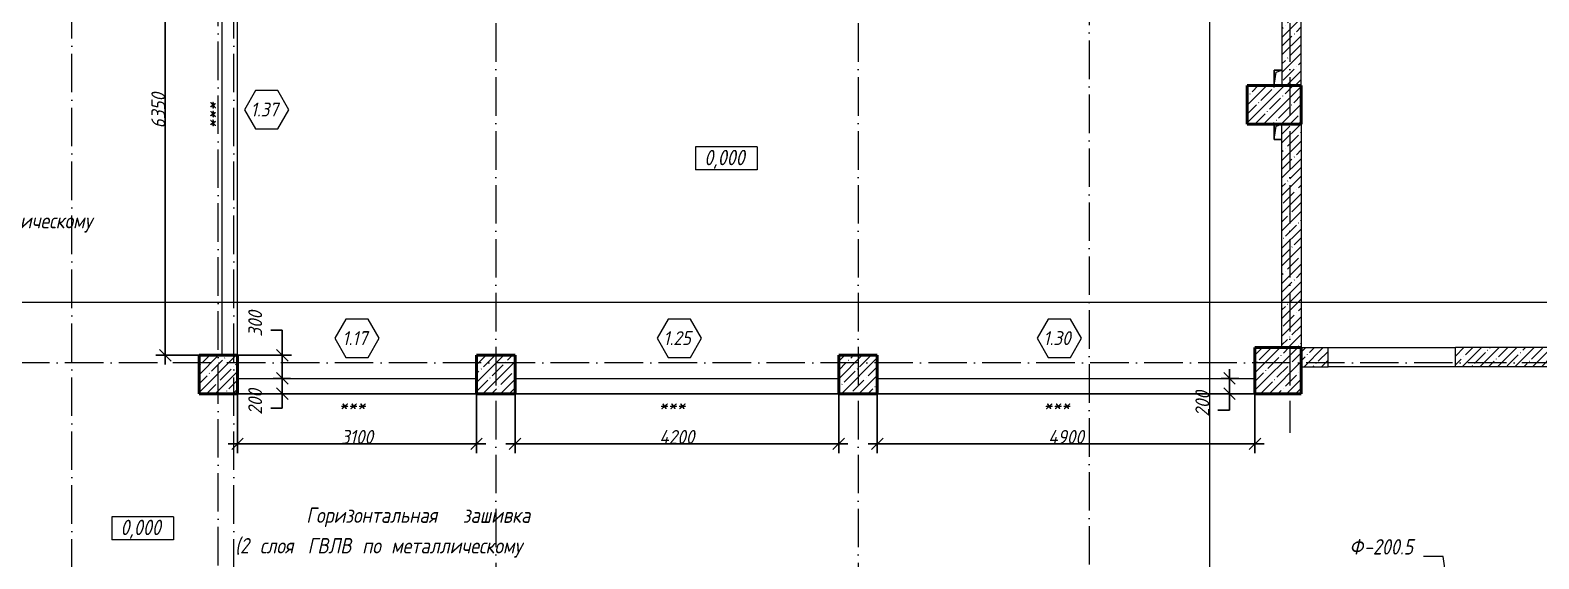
# Model space of a CAD drawing. Header units: millimetres. Extents: x -356862 to 418287, y 0 to 839748.
# Drawn here: x -167791 to -148218, y 609756 to 616617 of the extents above; entities that cross this region are included whole.
import ezdxf

# ---------------------------------------------------------------- set-up
doc = ezdxf.new("R2010")
doc.units = ezdxf.units.MM
doc.linetypes.add('50_200_ШТРИХ_1Т_ш5_п1_п1_', pattern=[700, 500, -100, 0, -100])
for name, color, linetype, lineweight in [('A-____-____-DIMS', 7, 'Continuous', 9), ('A-DOOR-____-IDEN', 7, 'Continuous', 9), ('A-DOOR-____-OTLN', 7, 'Continuous', 9), ('A-FLOR-____-OTLN', 7, 'Continuous', 9), ('A-GENM-____-IDEN', 7, 'Continuous', 9), ('A-GENM-____-OTLN', 7, 'Continuous', 9), ('A-WALL-____-MCUT-3', 7, 'Continuous', 9), ('A-WALL-____-OTLN', 7, 'Continuous', 9), ('G-____-____-DIMS', 7, 'Continuous', 9), ('G-____-____-TEXT', 7, 'Continuous', 9), ('S-COLS-____-MCUT', 7, 'Continuous', 50), ('S-COLS-____-OTLN', 7, 'Continuous', 9), ('S-GRID-____-OTLN-1', 7, '50_200_ШТРИХ_1Т_ш5_п1_п1_', 9)]:
    doc.layers.add(name, color=color, linetype=linetype, lineweight=lineweight)
for name, color, linetype, lineweight, true_color in [('A-DOOR-____-OTLN-1', 7, 'Continuous', 9, 0xffffff), ('A-WALL-____-PATT-2', 7, 'Continuous', 9, 0x787878), ('G-____-____-SYMB-1', 9, 'Continuous', 9, 0x808080), ('G-____-____-SYMB-2', 7, 'Continuous', 9, 0x000000)]:
    doc.layers.add(name, color=color, linetype=linetype, lineweight=lineweight, true_color=true_color)
doc.styles.add('ISOCPEUR_I_14', font='isocpeui.ttf', dxfattribs={"width": 0.9, "height": 180})
doc.styles.add('ISOCPEUR_I_2', font='isocpeui.ttf', dxfattribs={"width": 0.85, "height": 2.3})
doc.dimstyles.new('ISO-1_8_0_9К_СРЕДНИЙ_Кладочные_8', dxfattribs={"dimscale": 304.8, "dimtxt": 179.276612, "dimasz": 0.492126, "dimexe": 0.393701, "dimexo": 0, "dimgap": 0, "dimtad": 1, "dimdec": 3, "dimrnd": 0.001, "dimdsep": 46, "dimtxsty": 'ISOCPEUR_I_14', "dimblk1": 'OBLIQUE', "dimblk2": 'OBLIQUE', "dimsah": 1, "dimcen": 0.09, "dimdle": 0.393701, "dimazin": 0, "dimtfac": 1, "dimtdec": 4, "dimtix": 1, "dimtmove": 0, "dimatfit": 3, "dimfxl": 1, "dimtvp": 1, "dimtolj": 1, "dimtzin": 0, "dimarcsym": 2})
doc.dimstyles.new('ISO-1_8_0_9К_СРЕДНИЙ_Кладочные_9', dxfattribs={"dimscale": 304.8, "dimtxt": 179.276612, "dimasz": 0.492126, "dimexe": 0.393701, "dimexo": 0, "dimgap": 0, "dimtad": 1, "dimdec": 3, "dimrnd": 0.001, "dimdsep": 46, "dimtxsty": 'ISOCPEUR_I_14', "dimblk1": 'OBLIQUE', "dimblk2": 'OBLIQUE', "dimsah": 1, "dimcen": 0.09, "dimdle": 0.393701, "dimazin": 0, "dimtfac": 1, "dimtdec": 4, "dimtix": 1, "dimtmove": 1, "dimatfit": 3, "dimfxl": 1, "dimtvp": 1, "dimtolj": 1, "dimtzin": 0, "dimarcsym": 2})
pattern_1 = [(45, (-175000.74, 544716.51), (-114.04925, 114.04925), []), (45, (-174886.69, 544716.51), (-114.04925, 114.04925), [201.612, -40.322, 3.353, -36.97])]

# ---------------------------------------------------------------- blocks, each defined once
blk = doc.blocks.new('BSC_Колонна _Прямоугольная - 500х500-25976076-АР1_Кладочный план 1 этажа в осях 1-64_Ю-ЯЯ')
at = {"layer": 'S-COLS-____-OTLN'}
h = blk.add_hatch(dxfattribs=at)
h.set_pattern_fill('FP_18', color=256, style=0, pattern_type=2)
h.set_pattern_definition([(45, (-9650, -67431.04), (-114.04925, 114.04925), []), (45, (-9535.95, -67431.04), (-114.04925, 114.04925), [201.613, -40.323, 3.353, -36.97])])
h.paths.add_polyline_path([(-250, -250), (250, -250), (250, 250), (-250, 250)], flags=0)
at = {"layer": 'S-COLS-____-MCUT'}
for p, q in [((250, 250), (-250, 250)), ((-250, 250), (-250, -250)), ((250, -250), (250, 250)), ((-250, -250), (250, -250))]:
    blk.add_line(p, q, dxfattribs=at)
blk = doc.blocks.new('BSC_Колонна _Прямоугольная - 500х500-V23-АР1_Кладочный план 1 этажа в осях 1-64_Ю-ЯЯ')
at = {"layer": 'S-COLS-____-OTLN'}
h = blk.add_hatch(dxfattribs=at)
h.set_pattern_fill('FP_20', color=256, style=0, pattern_type=2)
h.set_pattern_definition([(45, (-13250, -67431.04), (-114.04925, 114.04925), []), (45, (-13135.95, -67431.04), (-114.04925, 114.04925), [201.613, -40.323, 3.353, -36.97])])
h.paths.add_polyline_path([(-250, -250), (250, -250), (250, 250), (-250, 250)], flags=0)
at = {"layer": 'S-COLS-____-MCUT'}
for p, q in [((250, 250), (-250, 250)), ((-250, 250), (-250, -250)), ((250, -250), (250, 250)), ((-250, -250), (250, -250))]:
    blk.add_line(p, q, dxfattribs=at)
blk = doc.blocks.new('BSC_Колонна _Прямоугольная - 500х700-V81-АР1_Кладочный план 1 этажа в осях 1-64_Ю-ЯЯ')
at = {"layer": 'S-COLS-____-OTLN'}
h = blk.add_hatch(dxfattribs=at)
h.set_pattern_fill('FP_83', color=256, style=0, pattern_type=2)
h.set_pattern_definition([(315, (-70931.04, 23350), (114.04925, 114.04925), []), (315, (-70931.04, 23235.95), (114.04925, 114.04925), [201.613, -40.323, 3.353, -36.97])])
h.paths.add_polyline_path([(-250, -350), (250, -350), (250, 350), (-250, 350)], flags=0)
at = {"layer": 'S-COLS-____-MCUT'}
for p, q in [((250, 350), (-250, 350)), ((-250, 350), (-250, -350)), ((250, -350), (250, 350)), ((-250, -350), (250, -350))]:
    blk.add_line(p, q, dxfattribs=at)
blk = doc.blocks.new('BSC_Колонна _Прямоугольная - 500х500-V84-АР1_Кладочный план 1 этажа в осях 1-64_Ю-ЯЯ')
at = {"layer": 'S-COLS-____-OTLN'}
h = blk.add_hatch(dxfattribs=at)
h.set_pattern_fill('FP_86', color=256, style=0, pattern_type=2)
h.set_pattern_definition([(45, (-17950, -67431.04), (-114.04925, 114.04925), []), (45, (-17835.95, -67431.04), (-114.04925, 114.04925), [201.613, -40.323, 3.353, -36.97])])
h.paths.add_polyline_path([(-250, -250), (250, -250), (250, 250), (-250, 250)], flags=0)
at = {"layer": 'S-COLS-____-MCUT'}
for p, q in [((250, 250), (-250, 250)), ((-250, 250), (-250, -250)), ((250, -250), (250, 250)), ((-250, -250), (250, -250))]:
    blk.add_line(p, q, dxfattribs=at)
blk = doc.blocks.new('BSC_Колонна _Прямоугольная - 600х600-V121-АР1_Кладочный план 1 этажа в осях 1-64_Ю-ЯЯ')
at = {"layer": 'S-COLS-____-OTLN'}
h = blk.add_hatch(dxfattribs=at)
h.set_pattern_fill('FP_125', color=256, style=0, pattern_type=2)
h.set_pattern_definition([(45, (-23400, -67481.04), (-114.04925, 114.04925), []), (45, (-23285.95, -67481.04), (-114.04925, 114.04925), [201.613, -40.323, 3.353, -36.97])])
h.paths.add_polyline_path([(-300, -300), (300, -300), (300, 300), (-300, 300)], flags=0)
at = {"layer": 'S-COLS-____-MCUT'}
for p, q in [((300, 300), (-300, 300)), ((-300, 300), (-300, -300)), ((300, -300), (300, 300)), ((-300, -300), (300, -300))]:
    blk.add_line(p, q, dxfattribs=at)
blk = doc.blocks.new('AR_Отверстие прямоугольное _в плите_ - AR_Отверстие прямоугольное _в плите_-V230-АР1_Кладочный план 1 этажа в осях 1-64_Ю-ЯЯ')
at = {"layer": 'A-GENM-____-OTLN'}
for p, q in [((50, 100), (-50, 100)), ((-50, 100), (-50, -100)), ((-50, -100), (-25, 75)), ((-25, 75), (50, 100))]:
    blk.add_line(p, q, dxfattribs=at)
blk = doc.blocks.new('AR_Отверстие прямоугольное _в плите_ - AR_Отверстие прямоугольное _в плите_-V231-АР1_Кладочный план 1 этажа в осях 1-64_Ю-ЯЯ')
at = {"layer": 'A-GENM-____-OTLN'}
for p, q in [((-50, 100), (-50, -100)), ((-50, -100), (-25, 75)), ((-25, 75), (50, 100)), ((-50, -100), (50, -100))]:
    blk.add_line(p, q, dxfattribs=at)
blk = doc.blocks.new('Проем_Дверь_Прямоугольный - 3100х2800h_витражные проемы-35265971-АР1_Кладочный план 1 этажа в осях 1-64_Ю-ЯЯ')
at = {"layer": 'A-DOOR-____-OTLN-1'}
for p, q in [((1550, 100), (-1550, 100)), ((1550, -100), (-1550, -100))]:
    blk.add_line(p, q, dxfattribs=at)
blk = doc.blocks.new('Проем_Дверь_Прямоугольный - 4200х2800h_витражные проемы-35266026-АР1_Кладочный план 1 этажа в осях 1-64_Ю-ЯЯ')
at = {"layer": 'A-DOOR-____-OTLN-1'}
for p, q in [((2100, 100), (-2100, 100)), ((2100, -100), (-2100, -100))]:
    blk.add_line(p, q, dxfattribs=at)
blk = doc.blocks.new('Проем_Дверь_Прямоугольный - 4900х2800h_витражные проемы-35295977-АР1_Кладочный план 1 этажа в осях 1-64_Ю-ЯЯ')
at = {"layer": 'A-DOOR-____-OTLN-1'}
for p, q in [((2450, 100), (-2450, 100)), ((2450, -100), (-2450, -100))]:
    blk.add_line(p, q, dxfattribs=at)
blk = doc.blocks.new('Проем_Дверь_Прямоугольный - 6350х2800h_витражные проемы-35300989-АР1_Кладочный план 1 этажа в осях 1-64_Ю-ЯЯ')
at = {"layer": 'A-DOOR-____-OTLN-1'}
for p, q in [((3175, 100), (-3175, 100)), ((3175, -100), (-3175, -100))]:
    blk.add_line(p, q, dxfattribs=at)
blk = doc.blocks.new('Высотные отметки - 9_5х3_5_h_-17668430-АР1_Кладочный план 1 этажа в осях 1-64_Ю-ЯЯ')
at = {"layer": 'G-____-____-DIMS'}
for p, q in [((-4, 3), (-4, 0)), ((4, 3), (-4, 3)), ((4, 3), (4, 0)), ((4, 0), (-4, 0))]:
    blk.add_line(p, q, dxfattribs=at)
blk = doc.blocks.new('_Oblique')
at = {"color": 0, "linetype": 'ByBlock', "lineweight": -2}
blk.add_line((-0.5, -0.5), (0.5, 0.5), dxfattribs=at)
blk = doc.blocks.new('*D13200')
at = {"layer": 'A-____-____-DIMS', "color": 0, "lineweight": -2, "transparency": 16777216}
for p, q in [((-165101, 611898), (-165101, 611128)), ((-162001, 611898), (-162001, 611128)), ((-165221, 611248), (-161881, 611248))]:
    blk.add_line(p, q, dxfattribs=at)
at = {"layer": 'Defpoints', "color": 0, "transparency": 16777216}
for p in [(-165101, 611898), (-162001, 611898), (-162001, 611248)]:
    blk.add_point(p, dxfattribs=at)
at = {"layer": 'A-____-____-DIMS', "color": 0, "lineweight": -2, "transparency": 16777216, "xscale": 150, "yscale": 150, "zscale": 150, "rotation": 180}
blk.add_blockref('_Oblique', (-165101, 611248), dxfattribs=at)
at = {"layer": 'A-____-____-DIMS', "color": 0, "lineweight": -2, "transparency": 16777216, "xscale": 150, "yscale": 150, "zscale": 150}
blk.add_blockref('_Oblique', (-162001, 611248), dxfattribs=at)
at = {"layer": 'A-____-____-DIMS', "color": 0, "transparency": 16777216, "insert": (-163551, 611338), "char_height": 180, "width": 504.73, "attachment_point": 5, "style": 'ISOCPEUR_I_14'}
blk.add_mtext('\\A1;3100', dxfattribs=at)
blk = doc.blocks.new('*D13201')
at = {"layer": 'A-____-____-DIMS', "color": 0, "lineweight": -2, "transparency": 16777216}
for p, q in [((-164670, 612722), (-164520, 612722)), ((-164520, 612722), (-164520, 612398)), ((-164520, 612518), (-164520, 611978)), ((-165101, 612398), (-164400, 612398)), ((-164414, 612098), (-164640, 612098))]:
    blk.add_line(p, q, dxfattribs=at)
at = {"layer": 'Defpoints', "color": 0, "transparency": 16777216}
for p in [(-165101, 612398), (-164520, 612098), (-164414, 612098)]:
    blk.add_point(p, dxfattribs=at)
at = {"layer": 'A-____-____-DIMS', "color": 0, "lineweight": -2, "transparency": 16777216, "xscale": 150, "yscale": 150, "zscale": 150}
for p, rotation in [((-164520, 612398), 90), ((-164520, 612098), 270)]:
    blk.add_blockref('_Oblique', p, dxfattribs=dict(at, rotation=rotation))
at = {"layer": 'A-____-____-DIMS', "color": 0, "transparency": 16777216, "insert": (-164962, 612637), "char_height": 180, "width": 409.58, "attachment_point": 1, "rotation": 90, "line_spacing_factor": 1.149209, "style": 'ISOCPEUR_I_14'}
blk.add_mtext('\\A1;300', dxfattribs=at)
blk = doc.blocks.new('*D13202')
at = {"layer": 'A-____-____-DIMS', "color": 0, "lineweight": -2, "transparency": 16777216}
for p, q in [((-164414, 612098), (-164640, 612098)), ((-164520, 612218), (-164520, 611778)), ((-164414, 611898), (-164640, 611898)), ((-164520, 611711), (-164520, 611898)), ((-164670, 611711), (-164520, 611711))]:
    blk.add_line(p, q, dxfattribs=at)
at = {"layer": 'Defpoints', "color": 0, "transparency": 16777216}
for p in [(-164414, 612098), (-164520, 611898), (-164414, 611898)]:
    blk.add_point(p, dxfattribs=at)
at = {"layer": 'A-____-____-DIMS', "color": 0, "lineweight": -2, "transparency": 16777216, "xscale": 150, "yscale": 150, "zscale": 150}
for p, rotation in [((-164520, 612098), 90), ((-164520, 611898), 270)]:
    blk.add_blockref('_Oblique', p, dxfattribs=dict(at, rotation=rotation))
at = {"layer": 'A-____-____-DIMS', "color": 0, "transparency": 16777216, "insert": (-164962, 611626), "char_height": 180, "width": 409.58, "attachment_point": 1, "rotation": 90, "line_spacing_factor": 1.149209, "style": 'ISOCPEUR_I_14'}
blk.add_mtext('\\A1;200', dxfattribs=at)
blk = doc.blocks.new('Марка проема - марка проема-27336095-АР1_Кладочный план 1 этажа в осях 1-64_Ю-ЯЯ')
at = {"layer": 'A-DOOR-____-IDEN'}
for p, q in [((-1.44, 0.16), (-2.88, -2.33)), ((1.44, 0.16), (-1.44, 0.16)), ((2.88, -2.33), (1.44, 0.16)), ((-2.88, -2.33), (-1.44, -4.82)), ((1.44, -4.82), (2.88, -2.33)), ((-1.44, -4.82), (1.44, -4.82))]:
    blk.add_line(p, q, dxfattribs=at)
blk = doc.blocks.new('*D13203')
at = {"layer": 'A-____-____-DIMS', "color": 0, "lineweight": -2, "transparency": 16777216}
for p, q in [((-161501, 611898), (-161501, 611128)), ((-157301, 611898), (-157301, 611128)), ((-161621, 611248), (-157181, 611248))]:
    blk.add_line(p, q, dxfattribs=at)
at = {"layer": 'Defpoints', "color": 0, "transparency": 16777216}
for p in [(-161501, 611898), (-157301, 611898), (-157301, 611248)]:
    blk.add_point(p, dxfattribs=at)
at = {"layer": 'A-____-____-DIMS', "color": 0, "lineweight": -2, "transparency": 16777216, "xscale": 150, "yscale": 150, "zscale": 150, "rotation": 180}
blk.add_blockref('_Oblique', (-161501, 611248), dxfattribs=at)
at = {"layer": 'A-____-____-DIMS', "color": 0, "lineweight": -2, "transparency": 16777216, "xscale": 150, "yscale": 150, "zscale": 150}
blk.add_blockref('_Oblique', (-157301, 611248), dxfattribs=at)
at = {"layer": 'A-____-____-DIMS', "color": 0, "transparency": 16777216, "insert": (-159401, 611338), "char_height": 180, "width": 562.65, "attachment_point": 5, "style": 'ISOCPEUR_I_14'}
blk.add_mtext('\\A1;4200', dxfattribs=at)
blk = doc.blocks.new('*D13204')
at = {"layer": 'A-____-____-DIMS', "color": 0, "lineweight": -2, "transparency": 16777216}
for p, q in [((-156801, 611898), (-156801, 611128)), ((-151901, 611898), (-151901, 611128)), ((-156921, 611248), (-151781, 611248))]:
    blk.add_line(p, q, dxfattribs=at)
at = {"layer": 'Defpoints', "color": 0, "transparency": 16777216}
for p in [(-156801, 611898), (-151901, 611898), (-151901, 611248)]:
    blk.add_point(p, dxfattribs=at)
at = {"layer": 'A-____-____-DIMS', "color": 0, "lineweight": -2, "transparency": 16777216, "xscale": 150, "yscale": 150, "zscale": 150, "rotation": 180}
blk.add_blockref('_Oblique', (-156801, 611248), dxfattribs=at)
at = {"layer": 'A-____-____-DIMS', "color": 0, "lineweight": -2, "transparency": 16777216, "xscale": 150, "yscale": 150, "zscale": 150}
blk.add_blockref('_Oblique', (-151901, 611248), dxfattribs=at)
at = {"layer": 'A-____-____-DIMS', "color": 0, "transparency": 16777216, "insert": (-154351, 611338), "char_height": 180, "width": 562.65, "attachment_point": 5, "style": 'ISOCPEUR_I_14'}
blk.add_mtext('\\A1;4900', dxfattribs=at)
blk = doc.blocks.new('*D13209')
at = {"layer": 'A-____-____-DIMS', "color": 0, "lineweight": -2, "transparency": 16777216}
for p, q in [((-152338, 612098), (-152112, 612098)), ((-152232, 611778), (-152232, 612218)), ((-152338, 611898), (-152112, 611898)), ((-152232, 611686), (-152232, 611898)), ((-152382, 611686), (-152232, 611686))]:
    blk.add_line(p, q, dxfattribs=at)
at = {"layer": 'Defpoints', "color": 0, "transparency": 16777216}
for p in [(-152338, 612098), (-152232, 612098), (-152338, 611898)]:
    blk.add_point(p, dxfattribs=at)
at = {"layer": 'A-____-____-DIMS', "color": 0, "lineweight": -2, "transparency": 16777216, "xscale": 150, "yscale": 150, "zscale": 150}
for p, rotation in [((-152232, 612098), 90), ((-152232, 611898), 270)]:
    blk.add_blockref('_Oblique', p, dxfattribs=dict(at, rotation=rotation))
at = {"layer": 'A-____-____-DIMS', "color": 0, "transparency": 16777216, "insert": (-152674, 611601), "char_height": 180, "width": 409.58, "attachment_point": 1, "rotation": 90, "line_spacing_factor": 1.149209, "style": 'ISOCPEUR_I_14'}
blk.add_mtext('\\A1;200', dxfattribs=at)
blk = doc.blocks.new('*D13210')
at = {"layer": 'A-____-____-DIMS', "color": 0, "lineweight": -2, "transparency": 16777216}
for p, q in [((-165601, 618748), (-166159, 618748)), ((-166039, 612278), (-166039, 618868)), ((-165601, 612398), (-166159, 612398))]:
    blk.add_line(p, q, dxfattribs=at)
at = {"layer": 'Defpoints', "color": 0, "transparency": 16777216}
for p in [(-166039, 618748), (-165601, 618748), (-165601, 612398)]:
    blk.add_point(p, dxfattribs=at)
at = {"layer": 'A-____-____-DIMS', "color": 0, "lineweight": -2, "transparency": 16777216, "xscale": 150, "yscale": 150, "zscale": 150}
for p, rotation in [((-166039, 618748), 90), ((-166039, 612398), 270)]:
    blk.add_blockref('_Oblique', p, dxfattribs=dict(at, rotation=rotation))
at = {"layer": 'A-____-____-DIMS', "color": 0, "transparency": 16777216, "insert": (-166129, 615573), "char_height": 180, "width": 546.1, "attachment_point": 5, "rotation": 90, "style": 'ISOCPEUR_I_14'}
blk.add_mtext('\\A1;6350', dxfattribs=at)

msp = doc.modelspace()

# ---------------------------------------------------------------- hatches: boundary and pattern name
at = {"layer": 'A-WALL-____-PATT-2'}
h = msp.add_hatch(dxfattribs=at)
h.set_pattern_fill('FP_2', color=256, style=0, pattern_type=2)
h.set_pattern_definition(pattern_1)
h.paths.add_polyline_path([(-151550.7357, 615897.5526), (-151300.7357, 615897.5526), (-151300.7357, 618747.5526), (-151550.7357, 618747.5526), (-151550.7357, 618086.3204)], flags=0)
h = msp.add_hatch(dxfattribs=at)
h.set_pattern_fill('FP_2', color=256, style=0, pattern_type=2)
h.set_pattern_definition(pattern_1)
h.paths.add_polyline_path([(-151550.7357, 612497.5526), (-151300.7357, 612497.5526), (-151300.7357, 615397.5526), (-151550.7357, 615397.5526), (-151550.7357, 614857.3502)], flags=0)
h = msp.add_hatch(dxfattribs=at)
h.set_pattern_fill('FP_2', color=256, style=0, pattern_type=2)
h.set_pattern_definition(pattern_1)
h.paths.add_polyline_path([(-146735.8503, 612247.5526), (-146350.7357, 612247.5526), (-146350.7357, 612497.5526), (-149300.7357, 612497.5526), (-149300.7357, 612247.5526)], flags=0)
h.paths.add_polyline_path([(-151300.7357, 612247.5526), (-150950.7357, 612247.5526), (-150950.7357, 612497.5526), (-151300.7357, 612497.5526)], flags=0)

# ---------------------------------------------------------------- linework, layer by layer
at = {"layer": 'A-FLOR-____-OTLN'}
for p, q in [((-165300.7357, 612397.5526), (-165300.7357, 618747.5526)), ((-151650.7357, 615897.5526), (-151650.7357, 616097.5526)), ((-151650.7357, 616097.5526), (-151550.7357, 616097.5526)), ((-151650.7357, 615197.5526), (-151650.7357, 615397.5526)), ((-151550.7357, 615197.5526), (-151650.7357, 615197.5526)), ((-162000.7357, 611897.5526), (-165100.7357, 611897.5526)), ((-165100.7357, 611897.5526), (-162000.7357, 611897.5526)), ((-157300.7357, 611897.5526), (-161500.7357, 611897.5526)), ((-161500.7357, 611897.5526), (-157300.7357, 611897.5526)), ((-151900.7357, 611897.5526), (-156800.7357, 611897.5526))]:
    msp.add_line(p, q, dxfattribs=at)
at = {"layer": 'A-GENM-____-IDEN'}
for p, q in [((-149460.4711, 609784.4404), (-149713.1425, 609784.4404)), ((-149180.7357, 607903.5526), (-149460.4711, 609784.4404))]:
    msp.add_line(p, q, dxfattribs=at)
at = {"layer": 'A-WALL-____-MCUT-3'}
for p, q in [((-151550.7357, 618747.5526), (-151550.7357, 615897.5526)), ((-151300.7357, 615897.5526), (-151300.7357, 618747.5526)), ((-151550.7357, 612497.5526), (-151550.7357, 615397.5526)), ((-151300.7357, 615397.5526), (-151300.7357, 612497.5526)), ((-151300.7357, 612497.5526), (-150950.7357, 612497.5526)), ((-150950.7357, 612247.5526), (-150950.7357, 612497.5526)), ((-146350.7357, 612497.5526), (-149300.7357, 612497.5526)), ((-149300.7357, 612247.5526), (-149300.7357, 612497.5526)), ((-151300.7357, 612247.5526), (-150950.7357, 612247.5526)), ((-146350.7357, 612247.5526), (-149300.7357, 612247.5526))]:
    msp.add_line(p, q, dxfattribs=at)
at = {"layer": 'A-WALL-____-OTLN'}
for p, q in [((-150950.7357, 612497.5526), (-149300.7357, 612497.5526)), ((-149300.7357, 612247.5526), (-150950.7357, 612247.5526))]:
    msp.add_line(p, q, dxfattribs=at)
at = {"layer": 'G-____-____-SYMB-1'}
msp.add_line((-152490.7357, 632229.6075), (-152490.7357, 599638.0359), dxfattribs=at)
at = {"layer": 'G-____-____-SYMB-2'}
msp.add_line((-179984.5837, 613087.5526), (-70594.3281, 613087.5526), dxfattribs=at)
at = {"layer": 'S-GRID-____-OTLN-1'}
for p, q in [((-167250.7357, 597608.0984), (-167250.7357, 635609.362)), ((-165350.7357, 597767.5591), (-165350.7357, 635609.362)), ((-161750.7357, 635609.362), (-161750.7357, 597608.0984)), ((-157050.7357, 635609.362), (-157050.7357, 597608.0984)), ((-151450.7357, 635609.362), (-151450.7357, 611391.9943)), ((-165150.7357, 597608.0984), (-165150.7357, 635349.8075)), ((-154050.7357, 635384.7011), (-154050.7357, 597608.0984)), ((-70926.3291, 612297.5526), (-179669.5059, 612297.5526))]:
    msp.add_line(p, q, dxfattribs=at)

# ---------------------------------------------------------------- block references
at = {"layer": 'A-DOOR-____-IDEN', "xscale": 99.99999999999993, "yscale": 99.99999999999993, "zscale": 99.99999999999993}
for p in [(-164722.7416, 615818.0954), (-163550.7357, 612851.7666), (-159368.1419, 612851.7666), (-154438.1419, 612851.7666)]:
    msp.add_blockref('Марка проема - марка проема-27336095-АР1_Кладочный план 1 этажа в осях 1-64_Ю-ЯЯ', p, dxfattribs=at)
at = {"layer": 'A-DOOR-____-OTLN'}
for name, p, rotation in [('Проем_Дверь_Прямоугольный - 6350х2800h_витражные проемы-35300989-АР1_Кладочный план 1 этажа в осях 1-64_Ю-ЯЯ', (-165200.7357, 615572.5526), 269.9999999999999), ('Проем_Дверь_Прямоугольный - 3100х2800h_витражные проемы-35265971-АР1_Кладочный план 1 этажа в осях 1-64_Ю-ЯЯ', (-163550.7357, 611997.5526), 180), ('Проем_Дверь_Прямоугольный - 4200х2800h_витражные проемы-35266026-АР1_Кладочный план 1 этажа в осях 1-64_Ю-ЯЯ', (-159400.7357, 611997.5526), 180), ('Проем_Дверь_Прямоугольный - 4900х2800h_витражные проемы-35295977-АР1_Кладочный план 1 этажа в осях 1-64_Ю-ЯЯ', (-154350.7357, 611997.5526), 180)]:
    msp.add_blockref(name, p, dxfattribs=dict(at, rotation=rotation))
at = {"layer": 'A-GENM-____-OTLN'}
for name, p in [('AR_Отверстие прямоугольное _в плите_ - AR_Отверстие прямоугольное _в плите_-V230-АР1_Кладочный план 1 этажа в осях 1-64_Ю-ЯЯ', (-151600.7357, 615997.5526)), ('AR_Отверстие прямоугольное _в плите_ - AR_Отверстие прямоугольное _в плите_-V231-АР1_Кладочный план 1 этажа в осях 1-64_Ю-ЯЯ', (-151600.7357, 615297.5526))]:
    msp.add_blockref(name, p, dxfattribs=at)
at = {"layer": 'G-____-____-DIMS', "xscale": 99.99999999999993, "yscale": 99.99999999999993, "zscale": 99.99999999999993}
for p in [(-158758.2879, 614802.3186), (-166332.5777, 610002.5681)]:
    msp.add_blockref('Высотные отметки - 9_5х3_5_h_-17668430-АР1_Кладочный план 1 этажа в осях 1-64_Ю-ЯЯ', p, dxfattribs=at)
at = {"layer": 'S-COLS-____-OTLN', "rotation": 89.9999999999999}
msp.add_blockref('BSC_Колонна _Прямоугольная - 500х700-V81-АР1_Кладочный план 1 этажа в осях 1-64_Ю-ЯЯ', (-151650.7357, 615647.5526), dxfattribs=at)
at = {"layer": 'S-COLS-____-OTLN'}
for name, p in [('BSC_Колонна _Прямоугольная - 600х600-V121-АР1_Кладочный план 1 этажа в осях 1-64_Ю-ЯЯ', (-151600.7357, 612197.5526)), ('BSC_Колонна _Прямоугольная - 500х500-25976076-АР1_Кладочный план 1 этажа в осях 1-64_Ю-ЯЯ', (-165350.7357, 612147.5526)), ('BSC_Колонна _Прямоугольная - 500х500-V23-АР1_Кладочный план 1 этажа в осях 1-64_Ю-ЯЯ', (-161750.7357, 612147.5526)), ('BSC_Колонна _Прямоугольная - 500х500-V84-АР1_Кладочный план 1 этажа в осях 1-64_Ю-ЯЯ', (-157050.7357, 612147.5526))]:
    msp.add_blockref(name, p, dxfattribs=at)

# ---------------------------------------------------------------- texts
at = {"layer": 'A-DOOR-____-IDEN', "insert": (-165539.2552, 615336.9822), "char_height": 200, "width": 562.784625, "attachment_point": 1, "rotation": 90, "style": 'ISOCPEUR_I_2'}
msp.add_mtext('***', dxfattribs=at)
at = {"layer": 'A-DOOR-____-IDEN', "attachment_point": 1}
for s, insert, char_height, width, style in [('1.37', (-164930.3807, 615676.9149), 180, 454.556812, 'ISOCPEUR_I_14'), ('1.17', (-163740.3748, 612710.5861), 180, 411.265687, 'ISOCPEUR_I_14'), ('1.25', (-159575.781, 612710.5861), 180, 454.556812, 'ISOCPEUR_I_14'), ('1.30', (-154645.781, 612710.5861), 180, 454.556812, 'ISOCPEUR_I_14'), ('***', (-163786.3061, 611856.0721), 200, 562.784625, 'ISOCPEUR_I_2'), ('***', (-159636.3061, 611856.0721), 200, 562.784625, 'ISOCPEUR_I_2'), ('***', (-154646.3061, 611856.0721), 200, 562.784625, 'ISOCPEUR_I_2')]:
    msp.add_mtext(s, dxfattribs=dict(at, insert=insert, char_height=char_height, width=width, style=style))
at = {"layer": 'A-GENM-____-IDEN', "char_height": 200, "attachment_point": 1, "style": 'ISOCPEUR_I_2'}
for s, insert, width in [('\\fISOCPEUR|b0|i1|c204|p34|;\\W.9;Ф', (-150677.6991, 610011.5566), 230.886), ('-200.5', (-150487.1991, 610011.5566), 865.8225)]:
    msp.add_mtext(s, dxfattribs=dict(at, insert=insert, width=width))
at = {"layer": 'G-____-____-DIMS', "char_height": 200, "width": 688.399425, "attachment_point": 1, "line_spacing_factor": 1.149209, "style": 'ISOCPEUR_I_2'}
for insert in [(-159045.121, 615063.6097), (-166619.4108, 610263.8592)]:
    msp.add_mtext('0,000', dxfattribs=dict(at, insert=insert))
at = {"layer": 'G-____-____-TEXT', "char_height": 200, "attachment_point": 1, "style": 'ISOCPEUR_I_2'}
for s, insert, width in [('металлическому', (-168685.2558, 614244.6881), 2337.72075), ('Горизонтальная', (-164209.6786, 610422.9052), 2323.290375), ('зашивка', (-162179.663, 610422.9052), 1212.1515), ('(2 ', (-165132.413, 610026.0302), 389.620125), ('слоя', (-164810.9443, 610026.0302), 613.290937), ('ГВЛВ', (-164191.8193, 610026.0302), 721.51875), ('по', (-163483.3974, 610026.0302), 317.46825), ('металлическому', (-163108.3505, 610026.0302), 2337.72075)]:
    msp.add_mtext(s, dxfattribs=dict(at, insert=insert, width=width))

# ---------------------------------------------------------------- dimensions: what is measured, and where the dimension line sits
at = {"layer": 'A-____-____-DIMS'}
dim = msp.add_linear_dim(base=(-166038.6919, 618747.5526), p1=(-165600.7357, 612397.5526), p2=(-165600.7357, 618747.5526), angle=90, dimstyle='ISO-1_8_0_9К_СРЕДНИЙ_Кладочные_8', override={"dimpost": '<>', "dimfxl": 6350}, dxfattribs=at)
dim.commit()
dim.dimension.update_dxf_attribs({"geometry": '*D13210', "text_midpoint": (-166128.6919, 615572.5526)})
for base, p1, p2, override, picture, middle in [((-164520.1801, 612097.5526), (-165100.7357, 612397.5526), (-164414.1141, 612097.5526), {"dimpost": '<>', "dimfxl": 749.29916}, '*D13201', (-164635.3422, 612721.6267)), ((-164520.1801, 611897.5526), (-164414.1141, 612097.5526), (-164414.1141, 611897.5526), {"dimpost": '<>', "dimfxl": 200}, '*D13202', (-164635.3422, 611710.8384)), ((-152231.9419, 612097.5526), (-152338.008, 611897.5526), (-152338.008, 612097.5526), {"dimpost": '<>', "dimfxl": 200}, '*D13209', (-152347.104, 611685.9568))]:
    dim = msp.add_linear_dim(base=base, p1=p1, p2=p2, angle=90, dimstyle='ISO-1_8_0_9К_СРЕДНИЙ_Кладочные_9', override=override, dxfattribs=at)
    dim.commit()
    dim.dimension.update_dxf_attribs({"geometry": picture, "text_midpoint": middle, "dimtype": 160, "text_rotation": 90})
for base, p1, p2, override, picture, middle in [((-162000.7357, 611247.7323), (-165100.7357, 611897.5526), (-162000.7357, 611897.5526), {"dimpost": '<>', "dimfxl": 3100}, '*D13200', (-163550.7357, 611337.7323)), ((-157300.7357, 611247.7323), (-161500.7357, 611897.5526), (-157300.7357, 611897.5526), {"dimpost": '<>', "dimfxl": 4200}, '*D13203', (-159400.7357, 611337.7323)), ((-151900.7357, 611247.7323), (-156800.7357, 611897.5526), (-151900.7357, 611897.5526), {"dimpost": '<>', "dimfxl": 4900}, '*D13204', (-154350.7357, 611337.7323))]:
    dim = msp.add_linear_dim(base=base, p1=p1, p2=p2, dimstyle='ISO-1_8_0_9К_СРЕДНИЙ_Кладочные_8', override=override, dxfattribs=at)
    dim.commit()
    dim.dimension.update_dxf_attribs({"geometry": picture, "text_midpoint": middle})

doc.saveas('drawing.dxf')
